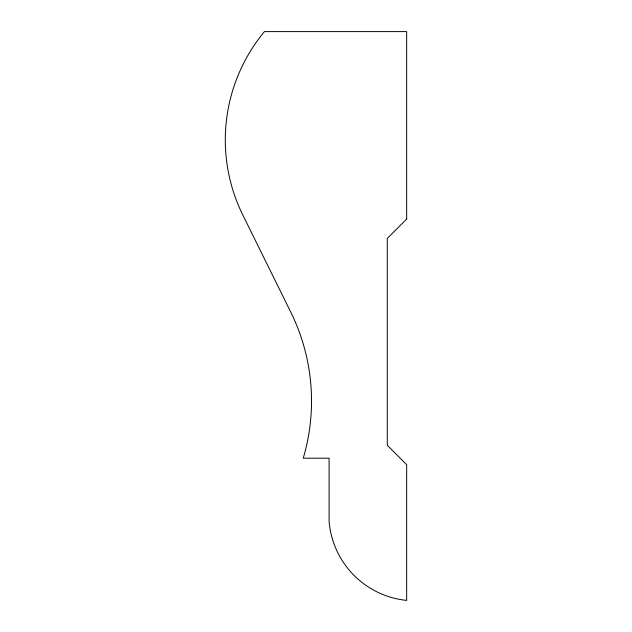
<?xml version="1.0" encoding="UTF-8"?>
<svg xmlns="http://www.w3.org/2000/svg" width="632" height="632" viewBox="0 0 632 632"><rect width="100%" height="100%" fill="white"/><g stroke="black" fill="none" stroke-linecap="round" stroke-linejoin="round"><path stroke-width="0.95" d="M406.66 219.043L387.274 238.438L387.274 445.276L406.66 464.662L406.66 600.4A86.529 86.529 0 0 1 329.098 521.463L329.098 458.2L303.249 458.2A201.11 201.11 0 0 0 290.736 312.058L242.822 215.03A169.518 169.518 0 0 1 264.46 31.6L406.66 31.6L406.66 219.043"/></g></svg>
